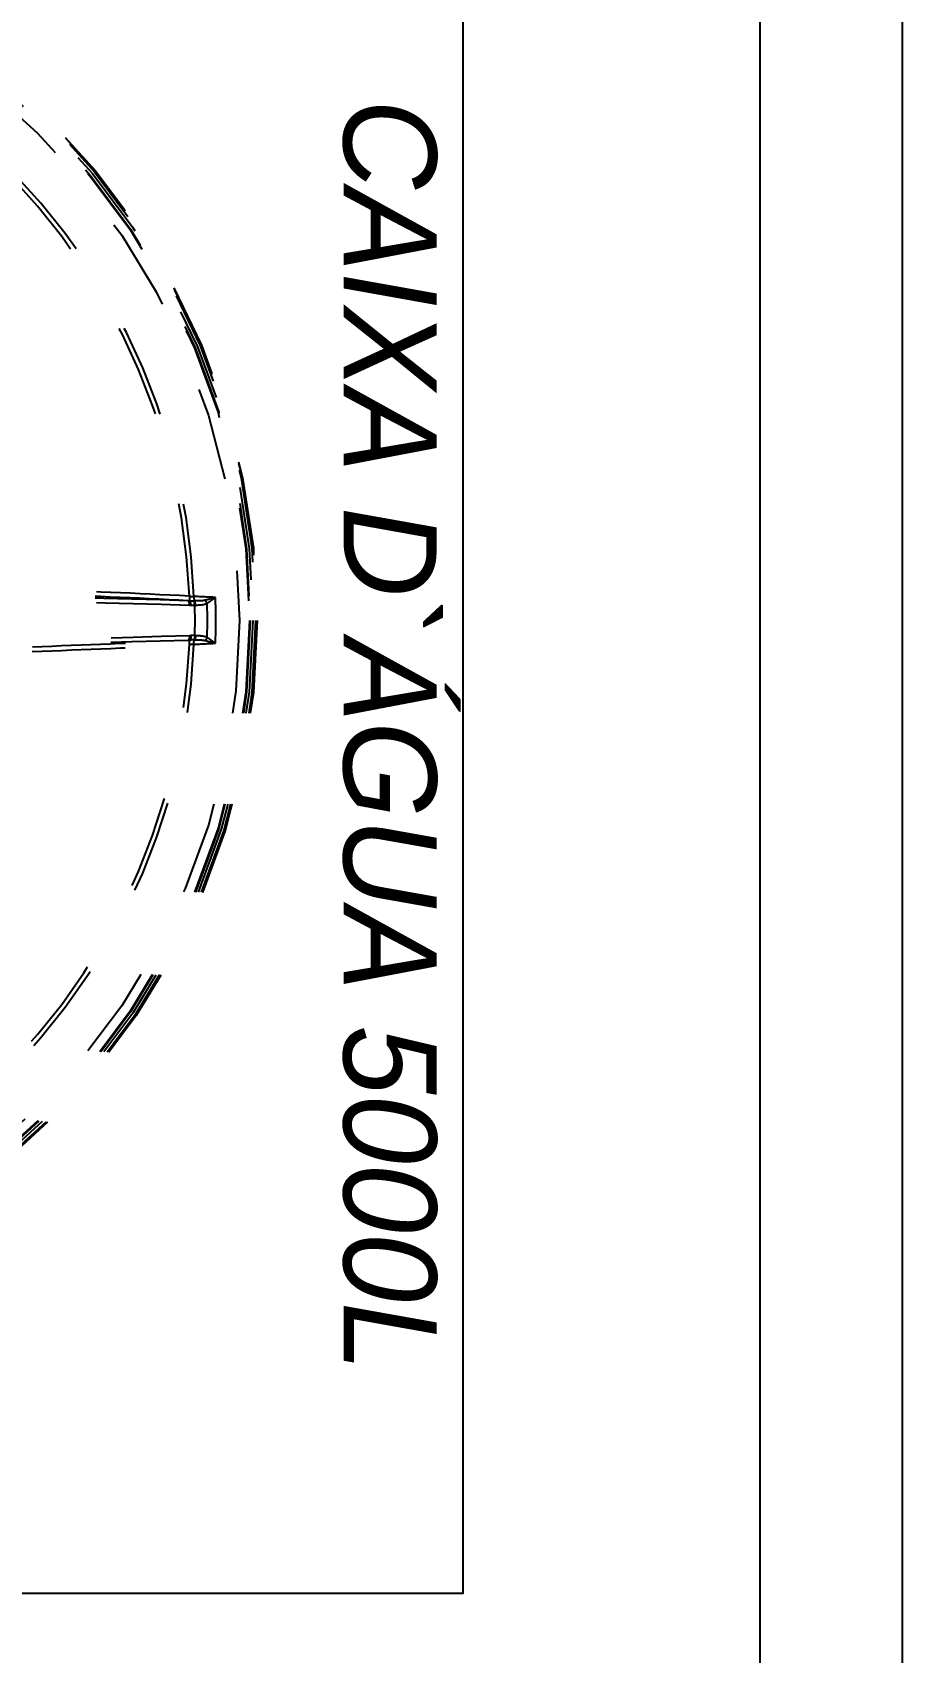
# Model space of a CAD drawing. Header units: millimetres. Extents: x 2273 to 2522, y 1034 to 1187.
# Drawn here: x 2418.823 to 2419.758, y 1183.017 to 1184.758 of the extents above; entities that cross this region are included whole.
import ezdxf

# ---------------------------------------------------------------- set-up
doc = ezdxf.new("R2010")
doc.units = ezdxf.units.MM
doc.linetypes.add('HIDDEN', pattern=[0.375, 0.25, -0.125])
doc.layers.add('LAYER8', color=8, linetype='Continuous')
doc.layers.add('PROJECAO CAIXA DÁGUA', color=8, linetype='HIDDEN')
doc.styles.get("Standard").update_dxf_attribs({"font": 'arial.ttf'})

# ---------------------------------------------------------------- blocks, each defined once
blk = doc.blocks.new('22993313s')
at = {"layer": 'PROJECAO CAIXA DÁGUA'}
for p, q in [((-16.1, 693.7), (-16.1, 692.9)), ((16.1, 692.9), (16.1, 693.7))]:
    blk.add_line(p, q, dxfattribs=at)
for radius in [759.7, 759.4, 758.2, 755.2, 752.4, 751.6, 740.8]:
    blk.add_circle((0, 0), radius, dxfattribs=at)
for centre, radius, start, end in [((9965.6, 216.3), 10002.7, 177.14198, 177.27431), ((0, 0), 715.5, 88.0278, 91.9722), ((-9965.5, 216.3), 10002.5, 2.72569, 2.85802), ((0, 0), 706.4, 88.5321, 91.4679), ((0, 0), 692.4, 92.1309, 147.8691), ((0, 0), 687.5, 92.1682, 147.8318), ((9960.4, 172.5), 9999.7, 177.05071, 178.02014), ((20737.9, 61.8), 20768.4, 178.27853, 179.61125), ((9980, 171.4), 10014.4, 177.05619, 178.01469), ((-1217.1, 753.7), 1193, 356.796, 357.0323), ((20716, 64.2), 20741.5, 178.27905, 179.61653), ((-405.6, 700.9), 384.8, 357.9715, 358.6134), ((-351, 699.1), 330.1, 357.6748, 357.945), ((-221, 696.5), 200.1, 358.5858, 358.8015), ((-231.6, 692.7), 215.4, 358.9247, 0.0529), ((0, 0), 693.1, 88.6661, 91.3339), ((231.7, 692.7), 215.5, 179.9473, 181.0751), ((-20790.2, 62.8), 20815.8, 0.38596, 1.71867), ((221, 696.5), 200.1, 181.1985, 181.4143), ((405.7, 700.9), 384.8, 181.3866, 182.0285), ((348.9, 699), 328.1, 182.0541, 182.3261), ((-20807.2, 60.5), 20837.7, 0.39107, 1.71935), ((-9979.6, 171.4), 10013.9, 1.98528, 2.94383), ((0, 0), 692.4, 32.1309, 87.8691), ((1217.1, 753.7), 1193, 182.9677, 183.204), ((-9961.7, 172.5), 10001, 1.97993, 2.94923), ((0, 0), 687.5, 32.1682, 87.8318)]:
    blk.add_arc(centre, radius, start, end, dxfattribs=at)
for points, start_tangent, end_tangent in [([(-24.6, 715), (-22.1, 711.7), (-19.9, 708.7), (-18.1, 706.2)], (0.600361, -0.799729), (0.556236, -0.831025)), ([(-24.6, 715), (-23.4, 710.8), (-22.4, 707.1), (-21.6, 703.9)], (0.270877, -0.962614), (0.2281, -0.973638)), ([(18.1, 706.2), (19.9, 708.7), (22.1, 711.7), (24.6, 715)], (0.556235, 0.831025), (0.600362, 0.799729)), ([(21.6, 703.9), (22.4, 707.1), (23.4, 710.8), (24.6, 715)], (0.2281, 0.973638), (0.270874, 0.962615)), ([(-18.1, 706.2), (-19.4, 705.6), (-20.6, 704.8), (-21.6, 703.9)], (-0.944973, -0.327148), (-0.650848, -0.759208)), ([(-21.6, 703.9), (-21.3, 702.5), (-21.1, 700.9), (-21, 699.1), (-20.9, 697.1), (-20.9, 694.8), (-20.9, 692.3)], (0.227885, -0.973688), (-0.020696, -0.999786)), ([(-18.1, 706.2), (-17.5, 704.7), (-17, 703), (-16.6, 701.1), (-16.4, 698.9), (-16.2, 696.4), (-16.1, 693.7)], (0.437936, -0.899006), (0.008735, -0.999962)), ([(16.1, 693.7), (16.2, 696.4), (16.4, 698.9), (16.6, 701.1), (17, 703), (17.5, 704.7), (18.1, 706.2)], (0.008782, 0.999961), (0.438056, 0.898948)), ([(18.1, 706.2), (19.4, 705.6), (20.6, 704.8), (21.6, 703.9)], (0.944972, -0.32715), (0.65085, -0.759206)), ([(20.9, 692.3), (20.9, 694.8), (20.9, 697.1), (21, 699.1), (21.1, 700.9), (21.3, 702.5), (21.6, 703.9)], (-0.020689, 0.999786), (0.228044, 0.973651)), ([(-26, 687.1), (-23.7, 687), (-21.9, 687.1), (-21.1, 687.3)], (0.998724, -0.050494), (0.796917, 0.604089)), ([(-25.7, 692), (-23.6, 691.9), (-21.9, 692.1), (-20.9, 692.3)], (0.99896, -0.045585), (0.870181, 0.492732)), ([(-16.2, 688.6), (-18.5, 688.5), (-20.2, 688), (-21.1, 687.3)], (-0.999891, 0.014765), (-0.387376, -0.921922)), ([(-16.2, 687.1), (-18.5, 687), (-20.3, 686.5), (-21.1, 685.7)], (-0.999726, 0.023422), (-0.294105, -0.955773)), ([(-16.1, 692.9), (-18.3, 692.7), (-20, 692.2), (-21, 691.6)], (-0.999996, -0.0027), (-0.57946, -0.815001)), ([(-16.1, 693.7), (-18.2, 693.5), (-20, 693), (-20.9, 692.3)], (-0.999957, -0.00926), (-0.585979, -0.810327)), ([(-16.2, 688.6), (-16.2, 687.9), (-16.2, 687.1)], (-0.019481, -0.99981), (-0.029231, -0.999573)), ([(16.1, 693.7), (18.2, 693.5), (20, 693), (20.9, 692.3)], (0.999957, -0.00926), (0.585979, -0.810326)), ([(16.1, 692.9), (18.3, 692.7), (20, 692.2), (21, 691.6)], (0.999996, -0.0027), (0.57946, -0.815001)), ([(16.2, 688.6), (18.5, 688.5), (20.2, 688), (21.1, 687.3)], (0.999891, 0.014794), (0.387402, -0.921911)), ([(16.2, 687.1), (16.2, 687.9), (16.2, 688.6)], (-0.029328, 0.99957), (-0.019467, 0.99981)), ([(16.2, 687.1), (18.5, 687), (20.3, 686.5), (21.1, 685.7)], (0.999728, 0.02332), (0.294022, -0.955799)), ([(25.7, 692), (23.6, 691.9), (21.9, 692.1), (20.9, 692.3)], (-0.99896, -0.045585), (-0.870181, 0.492732)), ([(26, 687.1), (23.7, 687), (21.9, 687.1), (21.1, 687.3)], (-0.998724, -0.050494), (-0.796916, 0.604089))]:
    blk.add_spline(points, degree=3, dxfattribs=dict(at, start_tangent=start_tangent, end_tangent=end_tangent))

msp = doc.modelspace()

# ---------------------------------------------------------------- linework, layer by layer
at = {"color": 0, "linetype": 'ByBlock'}
msp.add_lwpolyline([(2417.2856, 1185.0804), (2417.2856, 1183.0804), (2419.2856, 1183.0804), (2419.2856, 1185.0804)], close=True, dxfattribs=at)
at = {"layer": 'LAYER8', "linetype": 'Continuous'}
for points in [[(2419.7578, 1155.7125), (2419.7578, 1185.6302)], [(2419.6048, 1155.8625), (2419.6048, 1185.4802)]]:
    msp.add_lwpolyline(points, dxfattribs=at)

# ---------------------------------------------------------------- block references
at = {"layer": 'PROJECAO CAIXA DÁGUA', "xscale": 0.0010000000000048, "yscale": 0.0010000000000048, "zscale": 0.0010000000000048, "rotation": 270}
msp.add_blockref('22993313s', (2418.3043, 1184.1263), dxfattribs=at)

# ---------------------------------------------------------------- texts
at = {"layer": 'LAYER8', "color": 0, "linetype": 'Continuous', "insert": (2419.257, 1184.6867), "char_height": 0.1, "width": 1.591519, "attachment_point": 1, "rotation": 270}
msp.add_mtext('{\\fHarlow Solid Italic|b0|i0|c0|p82;CAIXA D`ÁGUA 5000L}', dxfattribs=at)

doc.saveas('drawing.dxf')
